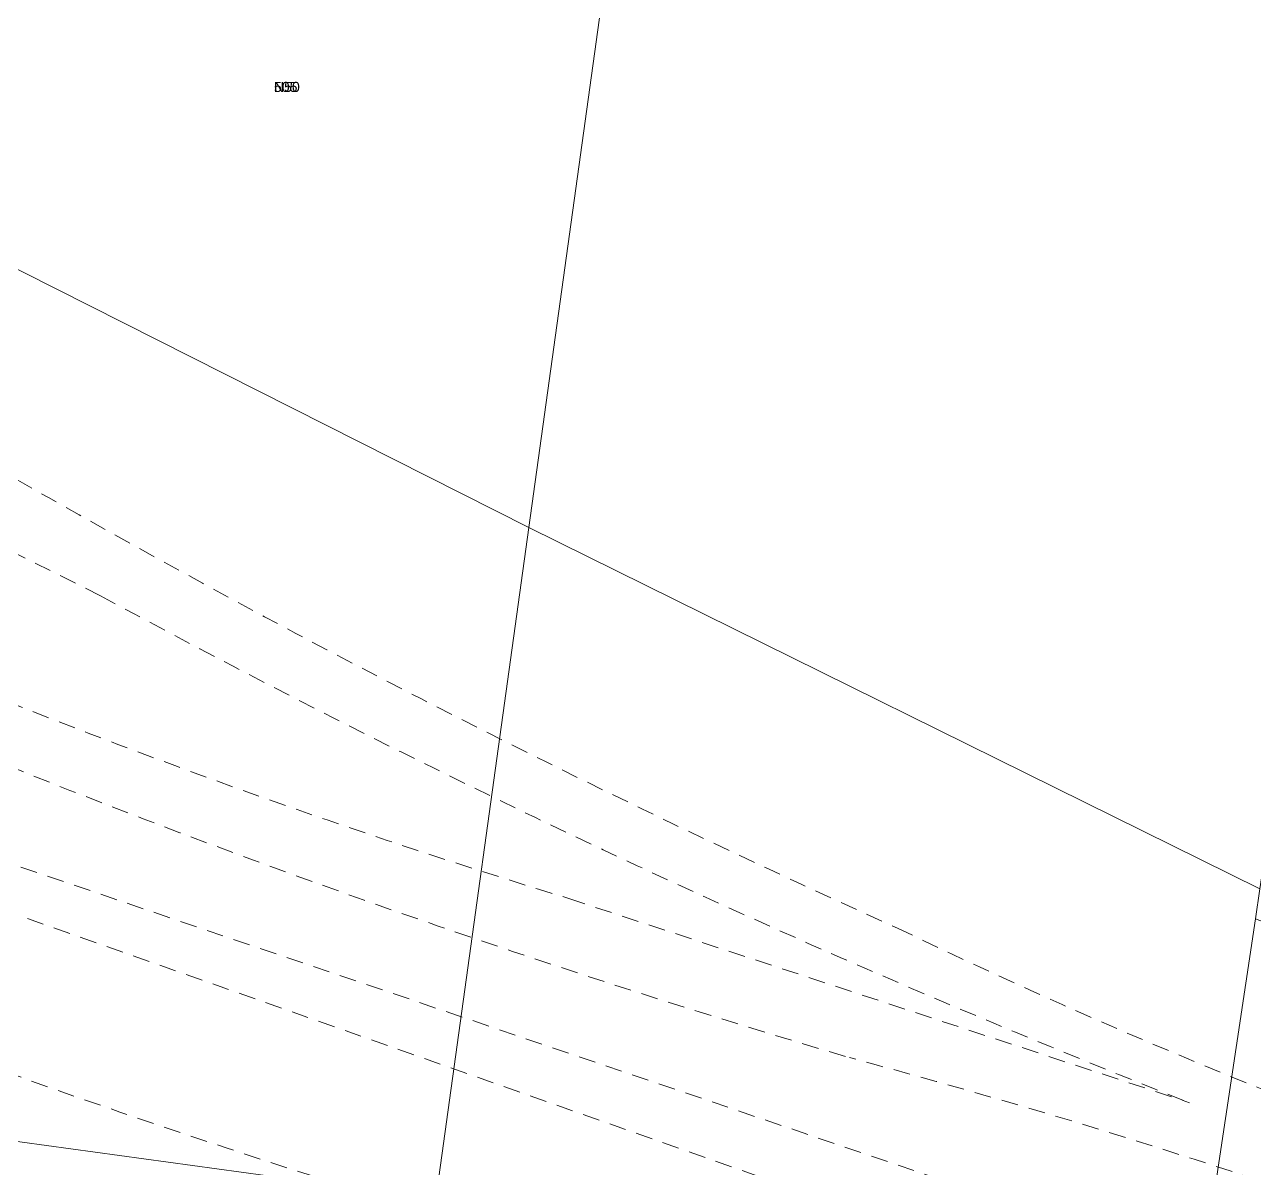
# Model space of a CAD drawing. Header units: metres. Extents: x 301012 to 305396, y 6240778 to 6244350.
# Drawn here: x 303253.8 to 303472.9, y 6243012.1 to 6243215.8 of the extents above; entities that cross this region are included whole.
import ezdxf

# ---------------------------------------------------------------- set-up
doc = ezdxf.new("R2010")
doc.units = ezdxf.units.M
doc.linetypes.add('Dash', pattern=[5, 3, -2])
for name, color, linetype, lineweight in [('Cadastre Developer_SP_EXT', 98, 'Continuous', 15), ('Cadastre Land Parcels_SP_EXT', 118, 'Continuous', 15), ('Mains_HV_EXT', 13, 'Continuous', 25)]:
    doc.layers.add(name, color=color, linetype=linetype, lineweight=lineweight)
doc.styles.get("Standard").update_dxf_attribs({"font": 'arial.ttf'})

msp = doc.modelspace()

# ---------------------------------------------------------------- linework, layer by layer
at = {"layer": 'Cadastre Developer_SP_EXT', "linetype": 'Dash'}
for points in [[(303267.31, 6243114.11), (303235.06, 6243130.18), (303207.14, 6243147.59), (303201.14, 6243148.07), (303189.09, 6243155.52), (303185.94, 6243158.36), (303122.05, 6243200.43)], [(303211.86, 6243071.59), (303472.68, 6242979.54)], [(303248.42, 6243067.35), (303487.59, 6242986.1)], [(303350.76, 6243060.15), (303461.3, 6243023.79)]]:
    msp.add_lwpolyline(points, dxfattribs=at)
for points in [[(303230.86, 6243147.31, 0.027562), (303409.26, 6243054.9)], [(303181.73, 6243124.91, 0.034386), (303350.76, 6243060.15)], [(303461.3, 6243023.79, -0.030438), (303267.31, 6243114.11)], [(303400.75, 6243031.81, -0.033177), (303190.93, 6243109.15)], [(303409.26, 6243054.9, 0.042038), (303570.15, 6242993.13)], [(303411.43, 6242980.79, -0.033559), (303208.22, 6243045.16)], [(303714.74, 6242901.01, 0.066601), (303400.75, 6243031.81)]]:
    msp.add_lwpolyline(points, format="xyb", dxfattribs=at)
at = {"layer": 'Cadastre Land Parcels_SP_EXT', "linetype": 'Continuous'}
for points in [[(303362.87, 6243265.12), (303288.72, 6243275.28), (303223.8, 6243284.18), (303211.29, 6243193.06), (303343.61, 6243126.25), (303362.87, 6243265.12)], [(303481.95, 6243115.86), (303501.23, 6243244.43), (303379.57, 6243262.6), (303362.87, 6243265.12), (303343.61, 6243126.25), (303473.85, 6243061.86), (303481.95, 6243115.86)], [(303343.61, 6243126.25), (303211.29, 6243193.06), (303206.05, 6243154.91), (303188.31, 6243025.65), (303327.03, 6243006.64), (303343.61, 6243126.25)], [(303473.05, 6243056.52), (303473.85, 6243061.86), (303343.61, 6243126.25), (303327.03, 6243006.64), (303322.12, 6242971.23), (303457.23, 6242951.04), (303473.05, 6243056.52)], [(303607.92, 6243004.35), (303473.05, 6243056.52), (303457.23, 6242951.04), (303596.8, 6242930.17), (303607.92, 6243004.35)], [(303327.03, 6243006.64), (303188.31, 6243025.65), (303094.1, 6243038.56), (303322.12, 6242971.23), (303327.03, 6243006.64)]]:
    msp.add_lwpolyline(points, close=True, dxfattribs=at)

# ---------------------------------------------------------------- texts
at = {"layer": 'Mains_HV_EXT'}
for s in ['505', 'N50']:
    msp.add_text(s, height=1.8, dxfattribs=at).set_placement((303298.21, 6243203.84))

doc.saveas('drawing.dxf')
